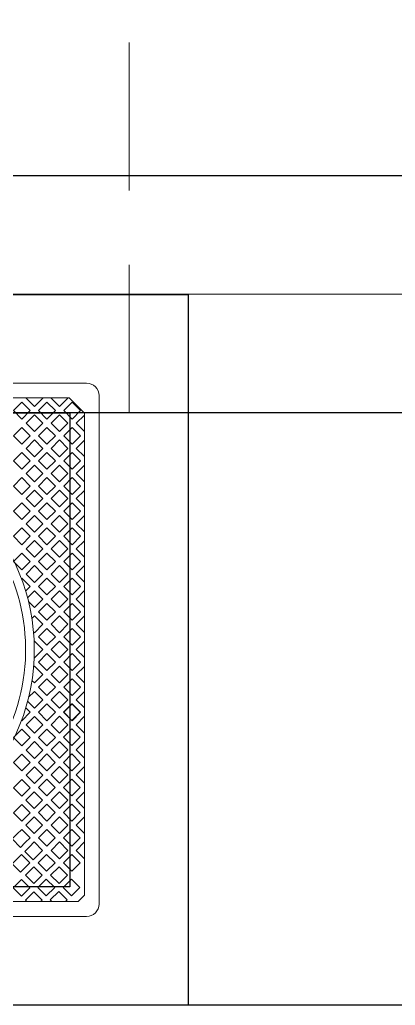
# Model space of a CAD drawing. Header units: millimetres. Extents: x -157642 to 241542, y -22875 to 31024.
# Drawn here: x -147535 to -146901, y 10175 to 11839 of the extents above; entities that cross this region are included whole.
import ezdxf

# ---------------------------------------------------------------- set-up
doc = ezdxf.new("R2010")
doc.units = ezdxf.units.MM
doc.header["$LTSCALE"] = 100
doc.header["$MEASUREMENT"] = 0
doc.linetypes.add('DASHED2', pattern=[0.375, 0.25, -0.125])
doc.linetypes.add('DASHEDX2', pattern=[1.5, 1, -0.5])
doc.layers.add('4', color=4, linetype='DASHEDX2', transparency=0.1)
doc.layers.add('8', color=8, linetype='Continuous')
doc.layers.add('Dim', color=25, linetype='Continuous', lineweight=9)
doc.layers.add('pipe', color=23, linetype='DASHED2', lineweight=0)

# ---------------------------------------------------------------- blocks, each defined once
blk = doc.blocks.new('N')
at = {"layer": 'Dim'}
for p, q in [((-85.43, 86.48), (-84.36, 87.55)), ((-2.99, 87.55), (-84.36, 87.55)), ((-0.41, 84.96), (-2.99, 87.55)), ((-0.41, 84.96), (-2.99, 87.55)), ((-85.43, 52.12), (-85.43, 86.48)), ((-0.41, 5.13), (-0.41, 84.96))]:
    blk.add_line(p, q, dxfattribs=at)
blk.add_lwpolyline([(-0.01, 90, -0.414214), (2.09, 87.9), (2.09, 2.1, -0.414214), (-0.01, 0), (-85.83, 0, -0.414214), (-87.93, 2.1), (-87.93, 87.9, -0.414214), (-85.83, 90)], format="xyb", close=True, dxfattribs=at)
for points in [[(-83.05, 83.92), (-81.64, 85.34), (-83.05, 86.75), (-84.47, 85.34)], [(-78.9, 84.01), (-77.49, 85.43), (-78.9, 86.84), (-80.31, 85.43)], [(-74.66, 84.01), (-73.24, 85.43), (-74.66, 86.84), (-76.07, 85.43)], [(-74.66, 84.01), (-73.24, 85.43), (-74.66, 86.84), (-76.07, 85.43)], [(-70.41, 84.01), (-69, 85.43), (-70.41, 86.84), (-71.83, 85.43)], [(-70.41, 84.01), (-69, 85.43), (-70.41, 86.84), (-71.83, 85.43)], [(-66.17, 84.01), (-64.76, 85.43), (-66.17, 86.84), (-67.59, 85.43)], [(-66.17, 84.01), (-64.76, 85.43), (-66.17, 86.84), (-67.59, 85.43)], [(-61.93, 84.01), (-60.51, 85.43), (-61.93, 86.84), (-63.34, 85.43)], [(-61.93, 84.01), (-60.51, 85.43), (-61.93, 86.84), (-63.34, 85.43)], [(-57.69, 84.01), (-56.27, 85.43), (-57.69, 86.84), (-59.1, 85.43)], [(-57.69, 84.01), (-56.27, 85.43), (-57.69, 86.84), (-59.1, 85.43)], [(-53.47, 84.04), (-52.06, 85.46), (-53.47, 86.87), (-54.89, 85.46)], [(-53.44, 84.01), (-52.03, 85.43), (-53.44, 86.84), (-54.86, 85.43)], [(-49.23, 84.04), (-47.82, 85.46), (-49.23, 86.87), (-50.64, 85.46)], [(-49.23, 84.04), (-47.82, 85.46), (-49.23, 86.87), (-50.64, 85.46)], [(-49.23, 84.04), (-47.82, 85.46), (-49.23, 86.87), (-50.64, 85.46)], [(-44.99, 84.04), (-43.57, 85.46), (-44.99, 86.87), (-46.4, 85.46)], [(-44.99, 84.04), (-43.57, 85.46), (-44.99, 86.87), (-46.4, 85.46)], [(-40.74, 84.04), (-39.33, 85.46), (-40.74, 86.87), (-42.16, 85.46)], [(-36.5, 84.04), (-35.09, 85.46), (-36.5, 86.87), (-37.92, 85.46)], [(-32.26, 84.04), (-30.85, 85.46), (-32.26, 86.87), (-33.67, 85.46)], [(-28.02, 84.04), (-26.6, 85.46), (-28.02, 86.87), (-29.43, 85.46)], [(-23.77, 84.04), (-22.36, 85.46), (-23.77, 86.87), (-25.19, 85.46)], [(-19.53, 84.04), (-18.12, 85.46), (-19.53, 86.87), (-20.95, 85.46)], [(-15.29, 84.04), (-13.87, 85.46), (-15.29, 86.87), (-16.7, 85.46)], [(-11.05, 84.04), (-9.63, 85.46), (-11.05, 86.87), (-12.46, 85.46)], [(-6.8, 84.04), (-5.39, 85.46), (-6.8, 86.87), (-8.22, 85.46)], [(-2.56, 84.04), (-1.15, 85.46), (-2.56, 86.87), (-3.98, 85.46)], [(-80.96, 81.83), (-79.55, 83.25), (-80.96, 84.66), (-82.38, 83.25)], [(-76.78, 81.89), (-75.36, 83.3), (-76.78, 84.72), (-78.19, 83.3)], [(-72.54, 81.89), (-71.12, 83.3), (-72.54, 84.72), (-73.95, 83.3)], [(-68.29, 81.89), (-66.88, 83.3), (-68.29, 84.72), (-69.71, 83.3)], [(-64.05, 81.89), (-62.64, 83.3), (-64.05, 84.72), (-65.46, 83.3)], [(-59.81, 81.89), (-58.39, 83.3), (-59.81, 84.72), (-61.22, 83.3)], [(-55.56, 81.89), (-54.15, 83.3), (-55.56, 84.72), (-56.98, 83.3)], [(-51.35, 81.92), (-49.94, 83.33), (-51.35, 84.75), (-52.77, 83.33)], [(-51.35, 81.92), (-49.94, 83.33), (-51.35, 84.75), (-52.77, 83.33)], [(-47.11, 81.92), (-45.69, 83.33), (-47.11, 84.75), (-48.52, 83.33)], [(-47.11, 81.92), (-45.69, 83.33), (-47.11, 84.75), (-48.52, 83.33)], [(-47.11, 81.92), (-45.69, 83.33), (-47.11, 84.75), (-48.52, 83.33)], [(-42.87, 81.92), (-41.45, 83.33), (-42.87, 84.75), (-44.28, 83.33)], [(-38.62, 81.92), (-37.21, 83.33), (-38.62, 84.75), (-40.04, 83.33)], [(-34.38, 81.92), (-32.97, 83.33), (-34.38, 84.75), (-35.8, 83.33)], [(-30.14, 81.92), (-28.72, 83.33), (-30.14, 84.75), (-31.55, 83.33)], [(-25.9, 81.92), (-24.48, 83.33), (-25.9, 84.75), (-27.31, 83.33)], [(-21.65, 81.92), (-20.24, 83.33), (-21.65, 84.75), (-23.07, 83.33)], [(-17.41, 81.92), (-16, 83.33), (-17.41, 84.75), (-18.82, 83.33)], [(-13.17, 81.92), (-11.75, 83.33), (-13.17, 84.75), (-14.58, 83.33)], [(-8.93, 81.92), (-7.51, 83.33), (-8.93, 84.75), (-10.34, 83.33)], [(-4.68, 81.92), (-3.27, 83.33), (-4.68, 84.75), (-6.1, 83.33)], [(-83.05, 79.68), (-81.64, 81.1), (-83.05, 82.51), (-84.47, 81.1)], [(-78.87, 79.74), (-77.46, 81.15), (-78.87, 82.57), (-80.28, 81.15)], [(-74.66, 79.77), (-73.24, 81.18), (-74.66, 82.6), (-76.07, 81.18)], [(-70.41, 79.77), (-69, 81.18), (-70.41, 82.6), (-71.83, 81.18)], [(-66.17, 79.77), (-64.76, 81.18), (-66.17, 82.6), (-67.59, 81.18)], [(-61.93, 79.77), (-60.51, 81.18), (-61.93, 82.6), (-63.34, 81.18)], [(-57.72, 79.8), (-56.3, 81.21), (-57.72, 82.63), (-59.13, 81.21)], [(-53.47, 79.8), (-52.06, 81.21), (-53.47, 82.63), (-54.89, 81.21)], [(-49.23, 79.8), (-47.82, 81.21), (-49.23, 82.63), (-50.64, 81.21)], [(-44.99, 79.8), (-43.57, 81.21), (-44.99, 82.63), (-46.4, 81.21)], [(-40.74, 79.8), (-39.33, 81.21), (-40.74, 82.63), (-42.16, 81.21)], [(-36.5, 79.8), (-35.09, 81.21), (-36.5, 82.63), (-37.92, 81.21)], [(-32.26, 79.8), (-30.85, 81.21), (-32.26, 82.63), (-33.67, 81.21)], [(-28.02, 79.8), (-26.6, 81.21), (-28.02, 82.63), (-29.43, 81.21)], [(-23.77, 79.8), (-22.36, 81.21), (-23.77, 82.63), (-25.19, 81.21)], [(-19.53, 79.8), (-18.12, 81.21), (-19.53, 82.63), (-20.95, 81.21)], [(-15.29, 79.8), (-13.87, 81.21), (-15.29, 82.63), (-16.7, 81.21)], [(-11.05, 79.8), (-9.63, 81.21), (-11.05, 82.63), (-12.46, 81.21)], [(-6.8, 79.8), (-5.39, 81.21), (-6.8, 82.63), (-8.22, 81.21)], [(-2.56, 79.8), (-1.15, 81.21), (-2.56, 82.63), (-3.98, 81.21)], [(-80.96, 77.59), (-79.55, 79), (-80.96, 80.42), (-82.38, 79)], [(-72.54, 77.65), (-71.12, 79.06), (-72.54, 80.48), (-73.95, 79.06)], [(-68.29, 77.65), (-66.88, 79.06), (-68.29, 80.48), (-69.71, 79.06)], [(-64.08, 77.68), (-62.67, 79.09), (-64.08, 80.51), (-65.49, 79.09)], [(-59.84, 77.68), (-58.42, 79.09), (-59.84, 80.51), (-61.25, 79.09)], [(-55.59, 77.68), (-54.18, 79.09), (-55.59, 80.51), (-57.01, 79.09)], [(-55.59, 77.68), (-54.18, 79.09), (-55.59, 80.51), (-57.01, 79.09)], [(-30.14, 77.68), (-28.72, 79.09), (-30.14, 80.51), (-31.55, 79.09)], [(-25.9, 77.68), (-24.48, 79.09), (-25.9, 80.51), (-27.31, 79.09)], [(-21.65, 77.68), (-20.24, 79.09), (-21.65, 80.51), (-23.07, 79.09)], [(-17.41, 77.68), (-16, 79.09), (-17.41, 80.51), (-18.82, 79.09)], [(-13.17, 77.68), (-11.75, 79.09), (-13.17, 80.51), (-14.58, 79.09)], [(-8.93, 77.68), (-7.51, 79.09), (-8.93, 80.51), (-10.34, 79.09)], [(-4.68, 77.68), (-3.27, 79.09), (-4.68, 80.51), (-6.1, 79.09)], [(-83.08, 75.47), (-81.67, 76.88), (-83.08, 78.3), (-84.5, 76.88)], [(-70.44, 75.56), (-69.03, 76.97), (-70.44, 78.38), (-71.86, 76.97)], [(-66.2, 75.56), (-64.79, 76.97), (-66.2, 78.38), (-67.61, 76.97)], [(-61.96, 75.56), (-60.54, 76.97), (-61.96, 78.38), (-63.37, 76.97)], [(-57.72, 75.56), (-56.3, 76.97), (-57.72, 78.38), (-59.13, 76.97)], [(-28.02, 75.56), (-26.6, 76.97), (-28.02, 78.38), (-29.43, 76.97)], [(-23.77, 75.56), (-22.36, 76.97), (-23.77, 78.38), (-25.19, 76.97)], [(-19.53, 75.56), (-18.12, 76.97), (-19.53, 78.38), (-20.95, 76.97)], [(-15.29, 75.56), (-13.87, 76.97), (-15.29, 78.38), (-16.7, 76.97)], [(-11.05, 75.56), (-9.63, 76.97), (-11.05, 78.38), (-12.46, 76.97)], [(-6.8, 75.56), (-5.39, 76.97), (-6.8, 78.38), (-8.22, 76.97)], [(-2.56, 75.56), (-1.15, 76.97), (-2.56, 78.38), (-3.98, 76.97)]]:
    blk.add_lwpolyline(points, close=True, dxfattribs=at)
for points in [[(-78.91, 84.03), (-78.9, 84.01), (-77.49, 85.43), (-78.9, 86.84)], [(-78.19, 87.55), (-76.78, 86.13), (-75.36, 87.55)], [(-73.95, 87.55), (-72.54, 86.13), (-71.12, 87.55)], [(-69.71, 87.55), (-68.29, 86.13), (-66.88, 87.55)], [(-65.46, 87.55), (-64.05, 86.13), (-62.64, 87.55)], [(-61.22, 87.55), (-59.81, 86.13), (-58.39, 87.55)], [(-56.98, 87.55), (-55.56, 86.13), (-54.15, 87.55)], [(-52.74, 87.55), (-51.35, 86.16), (-49.97, 87.55)], [(-48.49, 87.55), (-47.11, 86.16), (-45.72, 87.55)], [(-44.25, 87.55), (-42.87, 86.16), (-41.48, 87.55)], [(-40.01, 87.55), (-38.59, 86.13), (-37.18, 87.55)], [(-35.77, 87.55), (-34.35, 86.13), (-32.94, 87.55)], [(-31.52, 87.55), (-30.11, 86.13), (-28.69, 87.55)], [(-27.28, 87.55), (-25.9, 86.16), (-24.51, 87.55)], [(-23.04, 87.55), (-21.65, 86.16), (-20.27, 87.55)], [(-18.8, 87.55), (-17.41, 86.16), (-16.03, 87.55)], [(-14.55, 87.55), (-13.17, 86.16), (-11.78, 87.55)], [(-10.31, 87.55), (-8.93, 86.16), (-7.54, 87.55)], [(-6.07, 87.55), (-4.68, 86.16), (-3.3, 87.55)], [(-85.43, 82.05), (-85.15, 81.77), (-83.73, 83.19), (-85.15, 84.6), (-85.43, 84.32)], [(-0.41, 84.72), (-0.44, 84.75), (-1.85, 83.33), (-0.44, 81.92), (-0.41, 81.95)], [(-85.43, 77.81), (-85.18, 77.56), (-83.76, 78.97), (-85.18, 80.39), (-85.43, 80.14)], [(-76.17, 78.26), (-75.36, 79.06), (-76.78, 80.48), (-77.58, 79.67)], [(-50.92, 78.11), (-49.94, 79.09), (-51.35, 80.51), (-52.77, 79.09), (-51.61, 77.94)], [(-45.85, 78.94), (-45.69, 79.09), (-47.11, 80.51), (-48.52, 79.09), (-48.1, 78.67)], [(-41.51, 79.04), (-41.45, 79.09), (-42.87, 80.51), (-44.28, 79.09), (-44.23, 79.04)], [(-37.64, 78.66), (-37.21, 79.09), (-38.62, 80.51), (-40.04, 79.09), (-39.88, 78.93)], [(-34.14, 77.92), (-32.97, 79.09), (-34.38, 80.51), (-35.8, 79.09), (-34.79, 78.08)], [(-0.41, 80.48), (-0.44, 80.51), (-1.85, 79.09), (-0.44, 77.68), (-0.41, 77.7)], [(-78.26, 76.11), (-77.46, 76.91), (-78.87, 78.33), (-79.68, 77.52)], [(-76.17, 78.26), (-76.98, 77.45), (-78.39, 78.86), (-77.58, 79.67)], [(-74.05, 76.13), (-73.24, 76.94), (-74.66, 78.35), (-75.46, 77.55)], [(-52.71, 77.63), (-53.47, 78.38), (-54.89, 76.97), (-54.83, 76.91)], [(-30.93, 76.89), (-30.85, 76.97), (-32.26, 78.38), (-33.04, 77.6)], [(-78.26, 76.11), (-79.07, 75.3), (-80.48, 76.71), (-79.68, 77.52)], [(-74.05, 76.14), (-74.85, 75.33), (-76.27, 76.74), (-75.46, 77.55)]]:
    blk.add_lwpolyline(points, dxfattribs=at)
for radius, start, end in [(34.07, 315.1883, 134.5888), (32.6, 44.7537, 168.8457)]:
    blk.add_arc((-42.91, 45), radius, start, end, dxfattribs=at)
blk = doc.blocks.new('ga1.5-db')
at = {"layer": '4', "ltscale": 3}
blk.add_line((0.0677, 1.2347), (-1.1095, 1.0094), dxfattribs=at)
blk.add_line((0.0677, 1.2347), (-1.1095, 1.0094), dxfattribs=at)
for points in [[(-0.8172, -1.5818), (1.3436, -1.1683), (0.8172, 1.5818), (-1.3436, 1.1683)], [(-0.6584, -1.3478), (1.1095, -1.0094), (0.6584, 1.3478), (-1.1095, 1.0094)]]:
    blk.add_lwpolyline(points, close=True, dxfattribs=at)
at = {"layer": '4', "ltscale": 1.5}
blk.add_lwpolyline([(0.0691, 1.235), (0.2947, 0.0564), (-0.884, -0.1692), (-1.1095, 1.0094)], close=True, dxfattribs=at)
at = {"layer": '8', "ltscale": 3}
blk.add_line((1.0804, 0.2068), (-1.0804, -0.2068), dxfattribs=at)
at = {"layer": '8', "ltscale": 1.5}
for points in [[(-0.4995, -1.1138), (0.8755, -0.8506), (0.4995, 1.1138), (-0.8755, 0.8506)], [(-0.0898, 1.001), (0.0606, 0.2152), (-0.7251, 0.0648), (-0.8755, 0.8506)]]:
    blk.add_lwpolyline(points, close=True, dxfattribs=at)
at = {"layer": '8', "ltscale": 3, "xscale": -0.009999999993426783, "yscale": 0.01000000000931323, "zscale": 0.01, "rotation": 280.8349790640103}
blk.add_blockref('N', (-0.9308, 0.8698), dxfattribs=at)

msp = doc.modelspace()

# ---------------------------------------------------------------- linework, layer by layer
at = {"layer": 'pipe', "ltscale": 10}
msp.add_lwpolyline([(-147350.6, 11175.1), (-147350.6, 15175.1)], dxfattribs=at)

# ---------------------------------------------------------------- block references
at = {"xscale": 1000, "yscale": 1000, "zscale": 1000, "rotation": 349.1650214129482}
msp.add_blockref('ga1.5-db', (-147550.6, 10175.1), dxfattribs=at)

doc.saveas('drawing.dxf')
